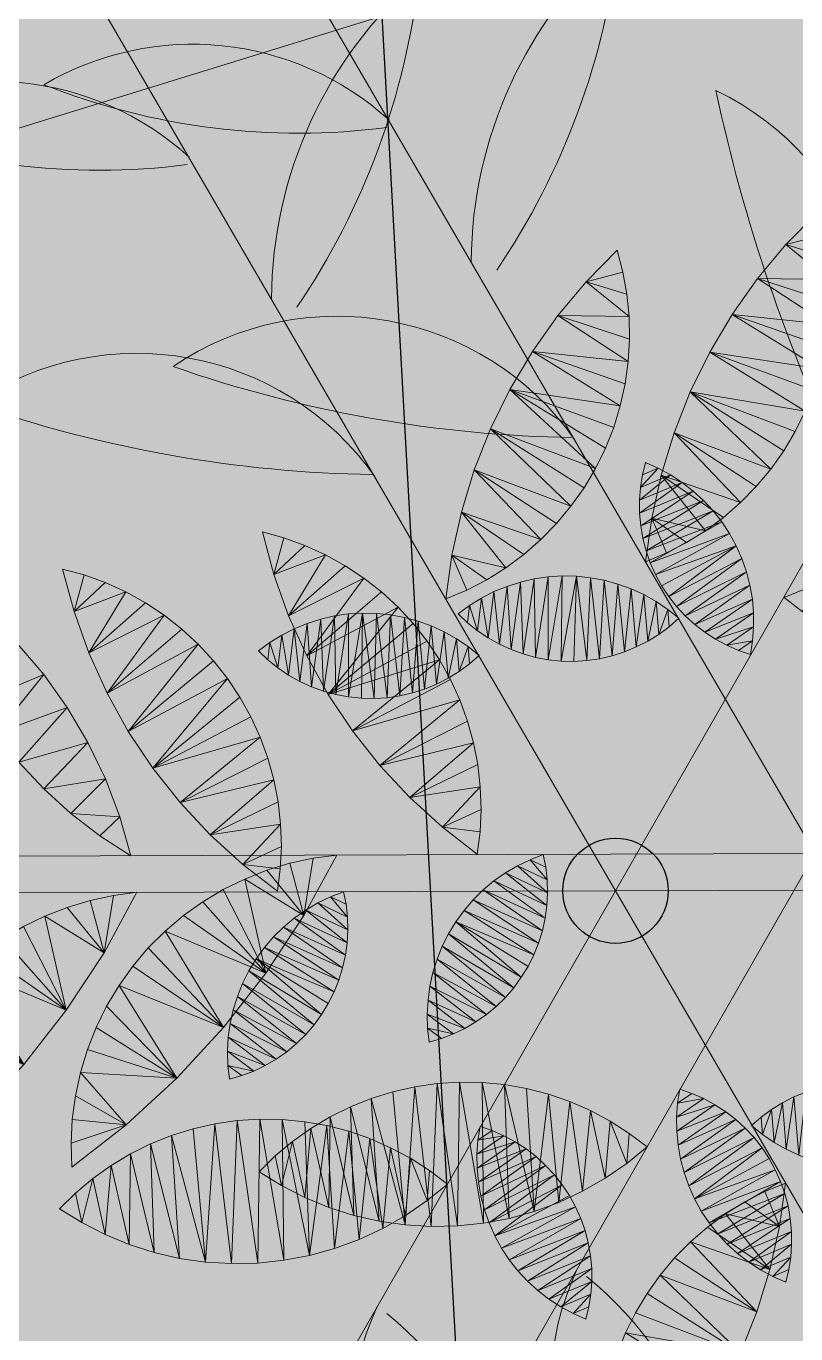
# Model space of a CAD drawing. Header units: metres. Extents: x -2858 to 512, y -1995 to 1252.
# Drawn here: x -901.427 to -900.696, y -866.137 to -864.895 of the extents above; entities that cross this region are included whole.
import ezdxf
from ezdxf.lldxf.tags import DXFTag

# ---------------------------------------------------------------- set-up
doc = ezdxf.new("R2010")
doc.units = ezdxf.units.M
doc.header["$PDMODE"] = 33
doc.header["$PDSIZE"] = 0.1
doc.layers.add('20-REV-HCH-BB0.10', color=144, linetype='Continuous', lineweight=30)
for name, color, linetype in [('Calque commun', 7, 'Continuous'), ('Calque14', 7, 'Continuous'), ('Calque19', 7, 'Continuous')]:
    doc.layers.add(name, color=color, linetype=linetype)
tags = doc.linetypes.add('HIDDENX2', pattern=[0.75, 0.5, -0.25]).pattern_tags.tags
tags[6:7] = [DXFTag(74, 4), DXFTag(75, 0), DXFTag(340, '0'), DXFTag(46, 1.0), DXFTag(50, 0.0), DXFTag(44, 0.0), DXFTag(45, 0.0)]
tags[4:5] = [DXFTag(74, 4), DXFTag(75, 0), DXFTag(340, '0'), DXFTag(46, 1.0), DXFTag(50, 0.0), DXFTag(44, 0.0), DXFTag(45, 0.0)]

# ---------------------------------------------------------------- blocks, each defined once
blk = doc.blocks.new('hatch2')
at = {"layer": 'Calque commun', "color": 6, "linetype": 'Continuous', "lineweight": 9}
mesh = blk.add_polyface(dxfattribs=at)
corners = [(-25.9653, -31.5507), (-32.5653, -31.5507), (-32.5653, -29.7153), (-25.9653, -28.4153), (-39.1748, -29.7153), (-32.5653, -22.3507), (-39.1748, -20.5153), (-25.9653, -22.3507), (-19.3559, -28.4153), (-25.9653, -19.2153), (-19.3559, -19.2153), (-32.5653, -20.5153)]
mesh.append_faces([[corners[k] for k in face] for face in [(0, 2, 3), (6, 5, 4), (8, 7, 10)]], dxfattribs={"vtx0": -1, "vtx1": -1, "color": 6})
mesh.append_faces([[corners[k] for k in face] for face in [(3, 2, 5)]], dxfattribs={"vtx0": -1, "vtx1": -1, "vtx2": -1, "color": 6})
mesh.append_faces([[corners[k] for k in face] for face in [(3, 5, 7)]], dxfattribs={"vtx0": -1, "vtx2": -1, "color": 6})
mesh.append_faces([[corners[k] for k in face] for face in [(11, 5, 6)]], dxfattribs={"vtx1": -1, "color": 6})
mesh.append_faces([[corners[k] for k in face] for face in [(2, 4, 5), (8, 3, 7)]], dxfattribs={"vtx1": -1, "vtx2": -1, "color": 6})
mesh.append_faces([[corners[k] for k in face] for face in [(0, 1, 2), (7, 9, 10)]], dxfattribs={"vtx2": -1, "color": 6})
blk = doc.blocks.new('toitvilla13-21')
at = {"layer": 'Calque commun', "color": 0, "linetype": 'ByBlock', "lineweight": -2}
blk.add_blockref('hatch2', (0, 0), dxfattribs=at)
at = {"layer": 'Calque commun', "color": 9, "linetype": 'HIDDENX2', "lineweight": 18}
mesh = blk.add_polyface(dxfattribs=at)
corners = [(-32.3559, -29.7153), (-25.7653, -31.5507), (-25.7653, -28.4153), (-38.7653, -29.7153), (-33.1353, -29.7153), (-32.1558, -22.3507), (-38.7653, -20.5153), (-19.3653, -28.4153), (-25.9653, -22.3507), (-24.6321, -28.4153), (-19.3559, -19.2153), (-25.9653, -19.2153), (-32.3559, -31.5507), (-32.1558, -20.5153)]
mesh.append_faces([[corners[k] for k in face] for face in [(7, 8, 9), (0, 5, 4)]], dxfattribs={"vtx0": -1, "vtx1": -1, "color": 9})
mesh.append_faces([[corners[k] for k in face] for face in [(0, 2, 5)]], dxfattribs={"vtx0": -1, "vtx1": -1, "vtx2": -1, "color": 9})
mesh.append_faces([[corners[k] for k in face] for face in [(0, 1, 2), (2, 8, 5)]], dxfattribs={"vtx0": -1, "vtx2": -1, "color": 9})
mesh.append_faces([[corners[k] for k in face] for face in [(3, 4, 5), (6, 3, 5), (2, 9, 8), (7, 10, 8)]], dxfattribs={"vtx1": -1, "vtx2": -1, "color": 9})
mesh.append_faces([[corners[k] for k in face] for face in [(10, 11, 8), (0, 12, 1), (5, 13, 6)]], dxfattribs={"vtx2": -1, "color": 9})
at = {"layer": 'Calque commun', "color": 9, "linetype": 'Continuous', "lineweight": 9}
mesh = blk.add_polyface(dxfattribs=at)
corners = [(-32.1558, -22.3507), (-32.1653, -22.4507), (-25.9653, -22.3507), (-25.9653, -19.2153), (-19.356, -19.3153), (-38.7653, -29.6153), (-32.3559, -29.6153), (-32.1559, -20.6153), (-25.7653, -28.3153), (-25.7653, -31.4506), (-32.3559, -31.4506), (-38.7653, -20.6153), (-19.3653, -28.3153)]
mesh.append_faces([[corners[k] for k in face] for face in [(9, 6, 10)]], dxfattribs={"vtx0": -1, "color": 9})
mesh.append_faces([[corners[k] for k in face] for face in [(0, 1, 2), (5, 1, 11)]], dxfattribs={"vtx0": -1, "vtx1": -1, "color": 9})
mesh.append_faces([[corners[k] for k in face] for face in [(1, 8, 2), (1, 6, 8)]], dxfattribs={"vtx0": -1, "vtx1": -1, "vtx2": -1, "color": 9})
mesh.append_faces([[corners[k] for k in face] for face in [(2, 8, 12), (2, 12, 4)]], dxfattribs={"vtx0": -1, "vtx2": -1, "color": 9})
mesh.append_faces([[corners[k] for k in face] for face in [(3, 2, 4)]], dxfattribs={"vtx1": -1, "color": 9})
mesh.append_faces([[corners[k] for k in face] for face in [(5, 6, 1), (9, 8, 6)]], dxfattribs={"vtx1": -1, "vtx2": -1, "color": 9})
mesh.append_faces([[corners[k] for k in face] for face in [(0, 7, 1), (1, 7, 11)]], dxfattribs={"vtx2": -1, "color": 9})
blk = doc.blocks.new('SPE33')
at = {"layer": 'Calque19', "color": 34, "linetype": 'Continuous', "lineweight": 9}
for p, q in [((0.9716, 0.2069), (0, 0)), ((-0.3064, -0.9445), (0, 0)), ((0, 0), (0.6647, -0.7376))]:
    blk.add_line(p, q, dxfattribs=at)
at = {"layer": 'Calque19', "color": 102, "linetype": 'Continuous', "lineweight": 9, "flags": 128}
for points in [[(0.4452, 0.0949), (0.4452, 0.0949, 0.408313), (0.63, 0.4354), (0.63, 0.4354, 0.288177), (0.4441, 0.1061)], [(-0.1406, -0.4326), (-0.1406, -0.4326, 0.408772), (0.0621, -0.763), (0.0621, -0.763, 0.080638), (-0.1411, -0.4349)], [(-0.2111, -0.595), (-0.2111, -0.595, 0.121484), (-0.5225, -0.7182), (-0.5225, -0.7182, 0.215083), (-0.2011, -0.6185)], [(-0.2492, -0.7664), (-0.2492, -0.7664, 0.327928), (-0.0555, -1.0329), (-0.0555, -1.0329, 0.12655), (-0.2425, -0.763)]]:
    blk.add_lwpolyline(points, format="xyb", dxfattribs=at)
at = {"layer": 'Calque19', "color": 102, "linetype": 'Continuous', "lineweight": 9}
mesh = blk.add_polyface(dxfattribs=at)
corners = [(0.3088, 0.1093), (0.2386, 0.1245), (0.3014, 0.0982), (0.249, 0.172), (0.2449, 0.1605), (0.3207, 0.1332), (0.2397, 0.1367), (0.2384, 0.1123), (0.2932, 0.0877), (0.332, 0.1851), (0.2665, 0.204), (0.3308, 0.1718), (0.3312, 0.2117), (0.2914, 0.2307), (0.2824, 0.2225), (0.2393, 0.1002), (0.3112, 0.2448), (0.301, 0.2382), (0.3261, 0.2379), (0.2412, 0.0881), (0.244, 0.0763), (0.2743, 0.0689), (0.2841, 0.0779), (0.2598, 0.1938), (0.3152, 0.121), (0.2418, 0.1487), (0.2478, 0.0647), (0.2637, 0.0607), (0.3285, 0.1587), (0.3322, 0.1984), (0.2741, 0.2135), (0.3292, 0.2249), (0.3251, 0.1458), (0.2539, 0.1831), (0.322, 0.2506), (0.2525, 0.0535)]
mesh.append_faces([[corners[k] for k in face] for face in [(0, 1, 2), (9, 10, 11), (19, 22, 15), (23, 11, 10), (26, 27, 20), (31, 13, 12), (3, 32, 33), (30, 29, 14)]], dxfattribs={"vtx0": -1, "vtx1": -1, "color": 102})
mesh.append_faces([[corners[k] for k in face] for face in [(0, 6, 1), (7, 8, 2), (12, 13, 14), (24, 25, 6), (19, 21, 22), (20, 27, 21), (23, 28, 11), (9, 30, 10), (3, 5, 32), (31, 17, 13), (33, 32, 28), (26, 35, 27)]], dxfattribs={"vtx0": -1, "vtx2": -1, "color": 102})
mesh.append_faces([[corners[k] for k in face] for face in [(3, 4, 5), (7, 15, 8), (1, 7, 2), (16, 17, 18), (19, 20, 21), (24, 5, 25), (9, 29, 30), (0, 24, 6), (29, 12, 14), (23, 33, 28), (22, 8, 15), (31, 18, 17), (4, 25, 5)]], dxfattribs={"vtx1": -1, "vtx2": -1, "color": 102})
mesh.append_faces([[corners[k] for k in face] for face in [(18, 34, 16)]], dxfattribs={"vtx2": -1, "color": 102})
mesh = blk.add_polyface(dxfattribs=at)
corners = [(0.4092, 0.0395), (0.3392, -0.0364), (0.4311, 0.0279), (0.3141, 0.0669), (0.3158, 0.0456), (0.3387, 0.063), (0.3863, 0.0493), (0.3628, 0.0571), (0.3243, 0.0037), (0.452, 0.0145), (0.3603, -0.0736), (0.373, -0.0908), (0.5225, -0.0549), (0.4187, -0.1357), (0.4361, -0.1481), (0.3141, 0.0669), (0.3309, -0.0167), (0.5139, -0.1828), (0.5585, -0.1199), (0.4935, -0.1765), (0.4717, -0.0006), (0.4023, -0.1219), (0.5071, -0.0354), (0.4901, -0.0173), (0.349, -0.0554), (0.556, -0.1905), (0.5773, -0.1918), (0.573, -0.1674), (0.5348, -0.1875), (0.5667, -0.1433), (0.5483, -0.0973), (0.4736, -0.1685), (0.3192, 0.0245), (0.387, -0.107), (0.4545, -0.1591), (0.5363, -0.0755)]
mesh.append_faces([[corners[k] for k in face] for face in [(0, 1, 2), (17, 18, 19), (9, 11, 20), (6, 16, 0), (10, 2, 24), (30, 19, 18), (8, 7, 32), (21, 23, 33), (33, 20, 11), (12, 34, 35)]], dxfattribs={"vtx0": -1, "vtx1": -1, "color": 102})
mesh.append_faces([[corners[k] for k in face] for face in [(9, 10, 11), (12, 13, 14), (0, 16, 1), (21, 22, 23), (28, 27, 29), (30, 31, 19), (33, 23, 20), (12, 14, 34), (17, 29, 18), (6, 8, 16)]], dxfattribs={"vtx0": -1, "vtx2": -1, "color": 102})
mesh.append_faces([[corners[k] for k in face] for face in [(3, 4, 5), (6, 7, 8), (12, 22, 13), (28, 25, 27), (17, 28, 29), (7, 5, 32), (21, 13, 22), (4, 32, 5), (30, 35, 31), (1, 24, 2), (34, 31, 35), (9, 2, 10)]], dxfattribs={"vtx1": -1, "vtx2": -1, "color": 102})
mesh.append_faces([[corners[k] for k in face] for face in [(5, 15, 3), (25, 26, 27)]], dxfattribs={"vtx2": -1, "color": 102})
mesh = blk.add_polyface(dxfattribs=at)
corners = [(0.2858, -0.1283), (0.2737, -0.1296), (0.2889, -0.2087), (0.2274, -0.1442), (0.236, -0.2119), (0.2493, -0.2127), (0.3691, -0.1636), (0.378, -0.1537), (0.3676, -0.1473), (0.2385, -0.1391), (0.2626, -0.2124), (0.2499, -0.135), (0.3264, -0.1951), (0.3221, -0.1306), (0.3101, -0.1289), (0.1849, -0.1979), (0.1885, -0.173), (0.1803, -0.1821), (0.3456, -0.1371), (0.334, -0.1334), (0.349, -0.1811), (0.3568, -0.1417), (0.2758, -0.2111), (0.2228, -0.21), (0.2168, -0.1502), (0.2068, -0.157), (0.2099, -0.207), (0.2979, -0.1281), (0.3143, -0.2006), (0.1972, -0.2029), (0.3018, -0.2052), (0.1973, -0.1646), (0.338, -0.1886), (0.2617, -0.1318), (0.3594, -0.1728), (0.173, -0.1918)]
mesh.append_faces([[corners[k] for k in face] for face in [(9, 10, 11), (21, 6, 8), (27, 28, 14), (12, 14, 28), (29, 16, 15), (20, 19, 32), (33, 22, 1), (13, 32, 19), (22, 11, 10), (3, 5, 9)]], dxfattribs={"vtx0": -1, "vtx1": -1, "color": 102})
mesh.append_faces([[corners[k] for k in face] for face in [(3, 4, 5), (12, 13, 14), (15, 16, 17), (23, 24, 25), (0, 2, 30), (29, 31, 16), (26, 25, 31), (18, 20, 34), (27, 30, 28), (21, 34, 6)]], dxfattribs={"vtx0": -1, "vtx2": -1, "color": 102})
mesh.append_faces([[corners[k] for k in face] for face in [(0, 1, 2), (18, 19, 20), (22, 2, 1), (26, 23, 25), (3, 24, 4), (21, 18, 34), (33, 11, 22), (29, 26, 31), (27, 0, 30), (35, 15, 17), (12, 32, 13), (5, 10, 9), (23, 4, 24)]], dxfattribs={"vtx1": -1, "vtx2": -1, "color": 102})
mesh.append_faces([[corners[k] for k in face] for face in [(6, 7, 8)]], dxfattribs={"vtx2": -1, "color": 102})
mesh = blk.add_polyface(dxfattribs=at)
corners = [(-0.0657, -0.3105), (-0.0597, -0.3225), (-0.0113, -0.269), (-0.0013, -0.2761), (-0.0528, -0.3339), (0.0483, -0.3444), (0.0437, -0.3331), (-0.0055, -0.3806), (0.0562, -0.3802), (0.0434, -0.4019), (0.0569, -0.3924), (0.0546, -0.3681), (0.0306, -0.3981), (-0.0747, -0.2853), (-0.0707, -0.2981), (-0.0329, -0.2575), (0.0061, -0.3874), (-0.0362, -0.3549), (0.0247, -0.3018), (-0.0449, -0.3447), (0.0519, -0.3561), (0.0181, -0.3933), (-0.0164, -0.3729), (-0.068, -0.2471), (-0.0801, -0.2456), (-0.0794, -0.2589), (0.0319, -0.3117), (0.0081, -0.2839), (-0.0443, -0.253), (-0.0776, -0.2722), (0.0383, -0.3221), (-0.0267, -0.3643), (-0.0218, -0.2628), (0.0565, -0.4046), (0.0168, -0.2925), (0.0565, -0.4046), (-0.056, -0.2496), (-0.0801, -0.2456)]
mesh.append_faces([[corners[k] for k in face] for face in [(25, 24, 37)]], dxfattribs={"vtx0": -1, "color": 102})
mesh.append_faces([[corners[k] for k in face] for face in [(8, 9, 10), (11, 12, 8), (17, 18, 19), (5, 16, 20), (21, 20, 16), (3, 4, 27), (13, 28, 29), (33, 10, 9), (30, 22, 6), (23, 25, 36), (36, 29, 28), (34, 19, 18)]], dxfattribs={"vtx0": -1, "vtx1": -1, "color": 102})
mesh.append_faces([[corners[k] for k in face] for face in [(3, 1, 4), (8, 12, 9), (5, 7, 16), (17, 26, 18), (30, 31, 22), (0, 2, 32), (11, 21, 12), (14, 32, 15), (13, 15, 28)]], dxfattribs={"vtx0": -1, "vtx2": -1, "color": 102})
mesh.append_faces([[corners[k] for k in face] for face in [(0, 1, 2), (5, 6, 7), (13, 14, 15), (11, 20, 21), (22, 7, 6), (23, 24, 25), (30, 26, 31), (34, 27, 19), (4, 19, 27), (14, 0, 32), (3, 2, 1), (25, 29, 36), (17, 31, 26)]], dxfattribs={"vtx1": -1, "vtx2": -1, "color": 102})
mesh.append_faces([[corners[k] for k in face] for face in [(33, 35, 10)]], dxfattribs={"vtx2": -1, "color": 102})
mesh = blk.add_polyface(dxfattribs=at)
corners = [(0.1804, -0.2644), (0.2175, -0.2805), (0.1969, -0.251), (0.2172, -0.3223), (0.1379, -0.312), (0.2134, -0.3639), (0.1164, -0.3488), (0.1264, -0.33), (0.091, -0.4939), (0.1822, -0.485), (0.0896, -0.4727), (0.0941, -0.515), (0.0988, -0.5358), (0.1653, -0.5233), (0.165, -0.2792), (0.0919, -0.4301), (0.0899, -0.4513), (0.1959, -0.4456), (0.2063, -0.4051), (0.1079, -0.3683), (0.1009, -0.3885), (0.1131, -0.5759), (0.1226, -0.595), (0.1454, -0.56), (0.2145, -0.2389), (0.1508, -0.2951), (0.0956, -0.4091), (0.1052, -0.5562)]
mesh.append_faces([[corners[k] for k in face] for face in [(2, 1, 24)]], dxfattribs={"vtx0": -1, "color": 102})
mesh.append_faces([[corners[k] for k in face] for face in [(0, 1, 2), (3, 4, 5), (6, 5, 7), (8, 9, 10), (15, 17, 26), (13, 12, 23), (7, 5, 4), (11, 13, 8), (18, 20, 17), (26, 17, 20), (27, 23, 12)]], dxfattribs={"vtx0": -1, "vtx1": -1, "color": 102})
mesh.append_faces([[corners[k] for k in face] for face in [(18, 19, 20), (9, 16, 10), (3, 14, 25), (8, 13, 9), (3, 25, 4), (6, 18, 5)]], dxfattribs={"vtx0": -1, "vtx2": -1, "color": 102})
mesh.append_faces([[corners[k] for k in face] for face in [(11, 12, 13), (0, 14, 1), (15, 16, 17), (21, 22, 23), (3, 1, 14), (6, 19, 18), (9, 17, 16), (27, 21, 23)]], dxfattribs={"vtx1": -1, "vtx2": -1, "color": 102})
mesh = blk.add_polyface(dxfattribs=at)
corners = [(-0.159, -0.2822), (-0.1339, -0.3283), (-0.1385, -0.2882), (-0.1703, -0.3489), (-0.1799, -0.2779), (-0.2011, -0.2753), (-0.2476, -0.381), (-0.2861, -0.2816), (-0.3067, -0.2874), (-0.4542, -0.4046), (-0.4124, -0.4065), (-0.4424, -0.3867), (-0.2083, -0.3665), (-0.2439, -0.2751), (-0.2225, -0.2743), (-0.4293, -0.3699), (-0.4149, -0.3541), (-0.1185, -0.2958), (-0.3825, -0.3262), (-0.3289, -0.4003), (-0.3648, -0.3143), (-0.2879, -0.3923), (-0.3267, -0.2948), (-0.3462, -0.3038), (-0.3705, -0.4051), (-0.0991, -0.3049), (-0.2651, -0.2775), (-0.3993, -0.3395)]
mesh.append_faces([[corners[k] for k in face] for face in [(17, 1, 25)]], dxfattribs={"vtx0": -1, "color": 102})
mesh.append_faces([[corners[k] for k in face] for face in [(0, 1, 2), (15, 10, 16), (18, 19, 20), (11, 10, 15), (3, 5, 12), (6, 8, 21), (21, 23, 19), (24, 16, 10)]], dxfattribs={"vtx0": -1, "vtx1": -1, "color": 102})
mesh.append_faces([[corners[k] for k in face] for face in [(3, 4, 5), (6, 7, 8), (21, 8, 22), (21, 22, 23), (18, 24, 19), (6, 26, 7), (24, 27, 16), (3, 0, 4), (19, 23, 20), (6, 13, 26)]], dxfattribs={"vtx0": -1, "vtx2": -1, "color": 102})
mesh.append_faces([[corners[k] for k in face] for face in [(9, 10, 11), (6, 12, 13), (5, 14, 12), (17, 2, 1), (3, 1, 0), (18, 27, 24), (14, 13, 12)]], dxfattribs={"vtx1": -1, "vtx2": -1, "color": 102})
mesh = blk.add_polyface(dxfattribs=at)
corners = [(0.64, -0.3701), (0.6283, -0.3158), (0.6203, -0.3813), (0.3679, -0.3226), (0.3591, -0.3775), (0.3794, -0.3876), (0.5632, -0.3095), (0.5785, -0.3987), (0.5998, -0.3908), (0.6763, -0.343), (0.6927, -0.3273), (0.4978, -0.3085), (0.5344, -0.409), (0.4326, -0.3129), (0.4666, -0.4108), (0.5567, -0.4048), (0.4004, -0.3961), (0.422, -0.4028), (0.3214, -0.3523), (0.3397, -0.3657), (0.6587, -0.3573), (0.4892, -0.4121), (0.5119, -0.4115), (0.3042, -0.3376), (0.4441, -0.4077)]
mesh.append_faces([[corners[k] for k in face] for face in [(0, 1, 2), (13, 14, 11), (21, 11, 14), (22, 11, 21), (6, 2, 1)]], dxfattribs={"vtx0": -1, "vtx1": -1, "color": 102})
mesh.append_faces([[corners[k] for k in face] for face in [(3, 4, 5), (6, 7, 8), (6, 12, 15), (13, 16, 17), (13, 5, 16), (3, 18, 19), (1, 20, 9), (13, 17, 24), (3, 19, 4), (6, 15, 7), (13, 24, 14), (6, 8, 2)]], dxfattribs={"vtx0": -1, "vtx2": -1, "color": 102})
mesh.append_faces([[corners[k] for k in face] for face in [(9, 10, 1), (6, 11, 12), (22, 12, 11), (3, 23, 18), (13, 3, 5), (0, 20, 1)]], dxfattribs={"vtx1": -1, "vtx2": -1, "color": 102})
mesh = blk.add_polyface(dxfattribs=at)
corners = [(0.4244, -0.6892), (0.4335, -0.6556), (0.3621, -0.6593), (0.3705, -0.6218), (0.4396, -0.6214), (0.3821, -0.5851), (0.4145, -0.5155), (0.4432, -0.552), (0.4406, -0.5173), (0.4429, -0.5868), (0.3968, -0.5496), (0.3565, -0.7741), (0.398, -0.7534), (0.355, -0.7357), (0.4351, -0.483), (0.3612, -0.8123), (0.3808, -0.7836), (0.4126, -0.7218), (0.3569, -0.6973), (0.3612, -0.8123)]
mesh.append_faces([[corners[k] for k in face] for face in [(3, 4, 5), (5, 9, 10), (11, 12, 13), (7, 10, 9), (13, 17, 18), (0, 18, 17)]], dxfattribs={"vtx0": -1, "vtx1": -1, "color": 102})
mesh.append_faces([[corners[k] for k in face] for face in [(6, 7, 8), (6, 8, 14), (13, 12, 17), (0, 2, 18), (11, 16, 12), (5, 4, 9), (3, 1, 4)]], dxfattribs={"vtx0": -1, "vtx2": -1, "color": 102})
mesh.append_faces([[corners[k] for k in face] for face in [(0, 1, 2), (3, 2, 1), (15, 16, 11), (6, 10, 7)]], dxfattribs={"vtx1": -1, "vtx2": -1, "color": 102})
mesh.append_faces([[corners[k] for k in face] for face in [(11, 19, 15)]], dxfattribs={"vtx2": -1, "color": 102})
blk = doc.blocks.new('geometrebondepartleger')
at = {"layer": 'Calque19', "color": 0, "linetype": 'ByBlock', "lineweight": -2}
blk.add_blockref('SPE33', (108.1419, 117.4364, 79), dxfattribs=at)
blk = doc.blocks.new('DimLine14801')
at = {"layer": 'Calque commun', "color": 1, "linetype": 'Continuous', "lineweight": 9}
blk.add_line((36.2506, 106.0816), (40.5388, 103.5059), dxfattribs=at)
blk = doc.blocks.new('PointTopo_SPE4')
at = {"layer": 'Calque commun', "color": 0, "linetype": 'ByBlock', "lineweight": -2}
blk.add_point((0, 0), dxfattribs=at)
blk = doc.blocks.new('_20')
at = {"layer": 'Calque19', "color": 82, "linetype": 'Continuous', "lineweight": 9}
for p, q in [((0, 0, 79), (0.3064, 0.9445, 79)), ((-0.6647, 0.7378, 79), (0, 0, 79)), ((0.9716, 0.2069, 79), (0, 0, 79)), ((0, 0, 79), (-0.9711, -0.2069, 79)), ((-0.3064, -0.9445, 79), (0, 0, 79)), ((0, 0, 79), (0.6647, -0.7376, 79))]:
    blk.add_line(p, q, dxfattribs=at)
at = {"layer": 'Calque19', "color": 82, "linetype": 'Continuous', "lineweight": 9, "flags": 128}
for points in [[(0.4452, 0.0949), (0.4452, 0.0949, 0.408313), (0.63, 0.4354), (0.63, 0.4354, 0.288177), (0.4441, 0.1061)], [(-0.4452, -0.0944), (-0.4452, -0.0944, 0.407196), (-0.63, -0.436), (-0.63, -0.436, 0.059849), (-0.4441, -0.1056)], [(-0.1406, -0.4326), (-0.1406, -0.4326, 0.408772), (0.0621, -0.763), (0.0621, -0.763, 0.080638), (-0.1411, -0.435)], [(-0.2111, -0.595), (-0.2111, -0.595, 0.121484), (-0.5225, -0.7182), (-0.5225, -0.7182, 0.215083), (-0.2011, -0.6185)], [(-0.2492, -0.7664), (-0.2492, -0.7664, 0.327928), (-0.0555, -1.0329), (-0.0555, -1.0329, 0.12655), (-0.2425, -0.763)]]:
    blk.add_lwpolyline(points, format="xyb", dxfattribs=at)
at = {"layer": 'Calque14', "color": 82, "linetype": 'ByBlock', "lineweight": -2}
blk.add_blockref('PointTopo_SPE4', (0, 0, 205.6897), dxfattribs=at)
at = {"layer": 'Calque19', "color": 82, "linetype": 'Continuous', "lineweight": 9}
mesh = blk.add_polyface(dxfattribs=at)
corners = [(0.056, 0.249, 79), (0.068, 0.2465, 79), (0.0794, 0.2583, 79), (0.0171, 0.3722, 79), (-0.0377, 0.3217, 79), (0.0273, 0.3636, 79), (0.0063, 0.3799, 79), (-0.0052, 0.3867, 79), (-0.0476, 0.3439, 79), (-0.0555, 0.404, 79), (-0.0555, 0.404, 79), (-0.0424, 0.4013, 79), (0.022, 0.2622, 79), (0.0329, 0.2569, 79), (0.071, 0.2974, 79), (-0.0296, 0.3974, 79), (-0.0553, 0.3796, 79), (-0.0078, 0.2834, 79), (0.0532, 0.3332, 79), (0.0454, 0.344, 79), (0.066, 0.3098, 79), (0.0601, 0.3217, 79), (0.0115, 0.2685, 79), (-0.0512, 0.3556, 79), (-0.0243, 0.3013, 79), (0.0368, 0.3541, 79), (-0.0164, 0.292, 79), (0.0748, 0.2846, 79), (0.0443, 0.2525, 79), (-0.0315, 0.3112, 79), (-0.0559, 0.3918, 79), (0.0015, 0.2755, 79), (0.0777, 0.2716, 79), (-0.0432, 0.3326, 79), (-0.0172, 0.3926, 79), (-0.0537, 0.3675, 79), (0.0801, 0.245, 79), (0.0801, 0.245, 79)]
mesh.append_faces([[corners[k] for k in face] for face in [(3, 4, 5), (27, 28, 32), (23, 34, 35), (31, 18, 17), (24, 25, 29), (12, 20, 22), (26, 19, 24), (30, 11, 10), (32, 0, 2), (15, 35, 34)]], dxfattribs={"vtx0": -1, "vtx1": -1, "color": 82})
mesh.append_faces([[corners[k] for k in face] for face in [(17, 18, 19), (24, 19, 25), (12, 14, 20), (27, 13, 28), (6, 8, 33), (23, 7, 34), (15, 16, 35), (5, 4, 29), (3, 33, 4), (31, 21, 18)]], dxfattribs={"vtx0": -1, "vtx2": -1, "color": 82})
mesh.append_faces([[corners[k] for k in face] for face in [(9, 10, 11)]], dxfattribs={"vtx1": -1, "color": 82})
mesh.append_faces([[corners[k] for k in face] for face in [(0, 1, 2), (6, 7, 8), (12, 13, 14), (15, 11, 16), (20, 21, 22), (23, 8, 7), (26, 17, 19), (25, 5, 29), (30, 16, 11), (31, 22, 21), (28, 0, 32), (3, 6, 33), (37, 2, 1), (27, 14, 13)]], dxfattribs={"vtx1": -1, "vtx2": -1, "color": 82})
mesh.append_faces([[corners[k] for k in face] for face in [(1, 36, 37)]], dxfattribs={"vtx2": -1, "color": 82})
mesh = blk.add_polyface(dxfattribs=at)
corners = [(0.2649, 0.2775, 79), (0.2859, 0.2815, 79), (0.2476, 0.3812, 79), (0.3646, 0.3139, 79), (0.329, 0.4003, 79), (0.3459, 0.3035, 79), (0.3991, 0.339, 79), (0.4148, 0.3536, 79), (0.3705, 0.4049, 79), (0.2009, 0.2754, 79), (0.2223, 0.2744, 79), (0.2083, 0.3668, 79), (0.2436, 0.2751, 79), (0.3824, 0.3258, 79), (0.1184, 0.2962, 79), (0.0991, 0.3055, 79), (0.0991, 0.3055, 79), (0.3064, 0.2872, 79), (0.3265, 0.2946, 79), (0.2879, 0.3924, 79), (0.4124, 0.4061, 79), (0.4292, 0.3693, 79), (0.4424, 0.3862, 79), (0.4541, 0.404, 79), (0.1588, 0.2825, 79), (0.1703, 0.3493, 79), (0.1338, 0.3288, 79), (0.1383, 0.2886, 79), (0.4541, 0.404, 79), (0.1797, 0.2781, 79)]
mesh.append_faces([[corners[k] for k in face] for face in [(14, 15, 16)]], dxfattribs={"vtx0": -1, "color": 82})
mesh.append_faces([[corners[k] for k in face] for face in [(3, 4, 5), (17, 2, 1), (20, 22, 23), (0, 2, 12), (6, 8, 13), (24, 26, 27), (8, 7, 20), (29, 25, 24)]], dxfattribs={"vtx0": -1, "vtx1": -1, "color": 82})
mesh.append_faces([[corners[k] for k in face] for face in [(11, 10, 12), (20, 21, 22), (24, 25, 26), (9, 11, 25), (17, 19, 2), (14, 26, 15), (20, 7, 21)]], dxfattribs={"vtx0": -1, "vtx2": -1, "color": 82})
mesh.append_faces([[corners[k] for k in face] for face in [(0, 1, 2), (6, 7, 8), (9, 10, 11), (2, 11, 12), (8, 4, 13), (3, 13, 4), (18, 5, 19), (17, 18, 19), (14, 27, 26), (29, 9, 25), (4, 19, 5)]], dxfattribs={"vtx1": -1, "vtx2": -1, "color": 82})
mesh.append_faces([[corners[k] for k in face] for face in [(22, 28, 23)]], dxfattribs={"vtx2": -1, "color": 82})
mesh = blk.add_polyface(dxfattribs=at)
corners = [(0.2386, 0.1245, 79), (0.2384, 0.1123, 79), (0.3014, 0.0982, 79), (0.2478, 0.0647, 79), (0.2525, 0.0535, 79), (0.2525, 0.0535, 79), (0.2637, 0.0608, 79), (0.244, 0.0763, 79), (0.2539, 0.1831, 79), (0.3285, 0.1587, 79), (0.2598, 0.1938, 79), (0.3292, 0.2249, 79), (0.301, 0.2381, 79), (0.2914, 0.2307, 79), (0.249, 0.172, 79), (0.2449, 0.1605, 79), (0.3207, 0.1332, 79), (0.3308, 0.1718, 79), (0.3152, 0.121, 79), (0.2397, 0.1367, 79), (0.3088, 0.1093, 79), (0.2665, 0.2039, 79), (0.3251, 0.1458, 79), (0.332, 0.1851, 79), (0.3322, 0.1984, 79), (0.2741, 0.2135, 79), (0.2418, 0.1487, 79), (0.2412, 0.0881, 79), (0.2743, 0.0689, 79), (0.3112, 0.2448, 79), (0.322, 0.2506, 79), (0.322, 0.2506, 79), (0.2824, 0.2225, 79), (0.2841, 0.0779, 79), (0.2393, 0.1002, 79), (0.3313, 0.2117, 79), (0.3261, 0.2379, 79), (0.2932, 0.0877, 79)]
mesh.append_faces([[corners[k] for k in face] for face in [(29, 30, 31)]], dxfattribs={"vtx0": -1, "color": 82})
mesh.append_faces([[corners[k] for k in face] for face in [(8, 9, 10), (6, 3, 5), (17, 10, 9), (18, 19, 20), (14, 22, 8), (20, 0, 2), (11, 13, 35), (34, 37, 1), (32, 35, 13), (33, 27, 28)]], dxfattribs={"vtx0": -1, "vtx1": -1, "color": 82})
mesh.append_faces([[corners[k] for k in face] for face in [(6, 7, 3), (11, 12, 13), (17, 21, 10), (33, 34, 27), (8, 22, 9), (14, 16, 22), (32, 24, 35), (23, 25, 21), (1, 37, 2), (29, 36, 30), (18, 26, 19)]], dxfattribs={"vtx0": -1, "vtx2": -1, "color": 82})
mesh.append_faces([[corners[k] for k in face] for face in [(0, 1, 2), (14, 15, 16), (23, 24, 25), (17, 23, 21), (18, 16, 26), (27, 7, 28), (32, 25, 24), (15, 26, 16), (29, 12, 36), (33, 37, 34), (11, 36, 12), (19, 0, 20), (6, 28, 7)]], dxfattribs={"vtx1": -1, "vtx2": -1, "color": 82})
mesh.append_faces([[corners[k] for k in face] for face in [(3, 4, 5)]], dxfattribs={"vtx2": -1, "color": 82})
mesh = blk.add_polyface(dxfattribs=at)
corners = [(-0.3241, -0.0031, 79), (-0.3308, 0.0172, 79), (-0.3878, -0.0268, 79), (-0.514, 0.1827, 79), (-0.5583, 0.154, 79), (-0.5362, 0.1185, 79), (-0.3142, -0.0664, 79), (-0.3158, -0.045, 79), (-0.3518, -0.0481, 79), (-0.339, 0.0369, 79), (-0.3868, 0.1074, 79), (-0.4021, 0.1224, 79), (-0.4839, 0.0533, 79), (-0.4736, 0.1686, 79), (-0.5114, 0.0849, 79), (-0.4544, 0.1593, 79), (-0.556, 0.1901, 79), (-0.5774, 0.1912, 79), (-0.4541, 0.0241, 79), (-0.4219, -0.0027, 79), (-0.3601, 0.0741, 79), (-0.4935, 0.1765, 79), (-0.5348, 0.1872, 79), (-0.3142, -0.0664, 79), (-0.3488, 0.0559, 79), (-0.3191, -0.0239, 79), (-0.436, 0.1484, 79), (-0.4185, 0.136, 79), (-0.3728, 0.0913, 79), (-0.5774, 0.1912, 79)]
mesh.append_faces([[corners[k] for k in face] for face in [(13, 14, 15), (18, 10, 12), (22, 4, 3), (3, 5, 21), (26, 12, 27), (2, 9, 19), (25, 8, 7)]], dxfattribs={"vtx0": -1, "vtx1": -1, "color": 82})
mesh.append_faces([[corners[k] for k in face] for face in [(3, 4, 5), (2, 1, 9), (16, 17, 4), (19, 24, 20), (0, 2, 8), (18, 20, 28), (26, 14, 12), (19, 9, 24), (12, 11, 27), (18, 28, 10), (13, 5, 14)]], dxfattribs={"vtx0": -1, "vtx2": -1, "color": 82})
mesh.append_faces([[corners[k] for k in face] for face in [(0, 1, 2), (6, 7, 8), (10, 11, 12), (18, 19, 20), (13, 21, 5), (25, 0, 8), (26, 15, 14), (22, 16, 4)]], dxfattribs={"vtx1": -1, "vtx2": -1, "color": 82})
mesh.append_faces([[corners[k] for k in face] for face in [(8, 23, 6), (16, 29, 17)]], dxfattribs={"vtx2": -1, "color": 82})
mesh = blk.add_polyface(dxfattribs=at)
corners = [(0.573, -0.1674, 79), (0.5667, -0.1433, 79), (0.5348, -0.1875, 79), (0.4717, -0.0006, 79), (0.373, -0.0908, 79), (0.387, -0.107, 79), (0.3309, -0.0167, 79), (0.4092, 0.0395, 79), (0.3863, 0.0493, 79), (0.3603, -0.0736, 79), (0.452, 0.0145, 79), (0.349, -0.0554, 79), (0.4901, -0.0173, 79), (0.4023, -0.122, 79), (0.5071, -0.0354, 79), (0.5139, -0.1828, 79), (0.5585, -0.1199, 79), (0.4935, -0.1765, 79), (0.3141, 0.0669, 79), (0.3158, 0.0456, 79), (0.3387, 0.063, 79), (0.4311, 0.0279, 79), (0.3392, -0.0364, 79), (0.5483, -0.0973, 79), (0.3243, 0.0037, 79), (0.3628, 0.0571, 79), (0.4187, -0.1357, 79), (0.3192, 0.0245, 79), (0.4545, -0.1591, 79), (0.4736, -0.1685, 79), (0.5363, -0.0755, 79), (0.3141, 0.0669, 79), (0.5225, -0.0549, 79), (0.4361, -0.1481, 79), (0.5773, -0.1918, 79), (0.556, -0.1905, 79), (0.5773, -0.1918, 79)]
mesh.append_faces([[corners[k] for k in face] for face in [(18, 20, 31), (34, 35, 36)]], dxfattribs={"vtx0": -1, "color": 82})
mesh.append_faces([[corners[k] for k in face] for face in [(9, 10, 11), (12, 13, 14), (15, 16, 17), (23, 17, 16), (26, 14, 13), (28, 32, 33), (3, 5, 12), (21, 11, 10), (4, 10, 9), (24, 25, 27)]], dxfattribs={"vtx0": -1, "vtx1": -1, "color": 82})
mesh.append_faces([[corners[k] for k in face] for face in [(3, 4, 5), (6, 7, 8), (24, 8, 25), (15, 1, 16), (21, 22, 11), (27, 25, 20), (26, 32, 14), (23, 29, 17), (0, 2, 35), (28, 30, 32)]], dxfattribs={"vtx0": -1, "vtx2": -1, "color": 82})
mesh.append_faces([[corners[k] for k in face] for face in [(0, 1, 2), (18, 19, 20), (21, 7, 22), (19, 27, 20), (28, 29, 30), (6, 22, 7), (23, 30, 29), (24, 6, 8), (26, 33, 32), (3, 10, 4), (5, 13, 12), (34, 0, 35), (15, 2, 1)]], dxfattribs={"vtx1": -1, "vtx2": -1, "color": 82})
mesh = blk.add_polyface(dxfattribs=at)
corners = [(-0.2398, -0.1369, 79), (-0.3151, -0.1211, 79), (-0.242, -0.1488, 79), (-0.322, -0.2501, 79), (-0.322, -0.25, 79), (-0.3261, -0.2374, 79), (-0.3087, -0.1095, 79), (-0.2637, -0.0613, 79), (-0.2441, -0.0768, 79), (-0.2479, -0.0652, 79), (-0.2413, -0.0886, 79), (-0.2742, -0.0694, 79), (-0.2386, -0.1127, 79), (-0.3013, -0.0984, 79), (-0.2387, -0.1248, 79), (-0.3312, -0.2114, 79), (-0.2825, -0.2222, 79), (-0.3321, -0.1982, 79), (-0.332, -0.1849, 79), (-0.2667, -0.2038, 79), (-0.3307, -0.1717, 79), (-0.3011, -0.2378, 79), (-0.3292, -0.2245, 79), (-0.2915, -0.2304, 79), (-0.3113, -0.2443, 79), (-0.2841, -0.0783, 79), (-0.2541, -0.1831, 79), (-0.325, -0.1457, 79), (-0.3284, -0.1586, 79), (-0.2742, -0.2133, 79), (-0.3206, -0.1332, 79), (-0.2451, -0.1606, 79), (-0.2394, -0.1006, 79), (-0.2491, -0.172, 79), (-0.2526, -0.054, 79), (-0.2526, -0.0541, 79), (-0.2931, -0.088, 79), (-0.26, -0.1937, 79)]
mesh.append_faces([[corners[k] for k in face] for face in [(0, 1, 2), (12, 13, 14), (15, 16, 17), (18, 19, 20), (24, 5, 4), (25, 10, 11), (29, 17, 16), (2, 30, 31), (33, 27, 26), (26, 28, 37), (23, 22, 21), (7, 9, 35), (32, 36, 12)]], dxfattribs={"vtx0": -1, "vtx1": -1, "color": 82})
mesh.append_faces([[corners[k] for k in face] for face in [(0, 6, 1), (7, 8, 9), (21, 22, 5), (15, 23, 16), (26, 27, 28), (32, 25, 36), (12, 36, 13), (29, 18, 17), (33, 30, 27), (2, 1, 30)]], dxfattribs={"vtx0": -1, "vtx2": -1, "color": 82})
mesh.append_faces([[corners[k] for k in face] for face in [(3, 4, 5)]], dxfattribs={"vtx1": -1, "color": 82})
mesh.append_faces([[corners[k] for k in face] for face in [(10, 8, 11), (13, 6, 14), (24, 21, 5), (32, 10, 25), (15, 22, 23), (0, 14, 6), (28, 20, 37), (19, 37, 20), (7, 11, 8), (33, 31, 30), (29, 19, 18)]], dxfattribs={"vtx1": -1, "vtx2": -1, "color": 82})
mesh.append_faces([[corners[k] for k in face] for face in [(9, 34, 35)]], dxfattribs={"vtx2": -1, "color": 82})
mesh = blk.add_polyface(dxfattribs=at)
corners = [(0.2385, -0.1391, 79), (0.2274, -0.1442, 79), (0.2493, -0.2127, 79), (0.334, -0.1334, 79), (0.3221, -0.1306, 79), (0.338, -0.1886, 79), (0.3264, -0.1951, 79), (0.3456, -0.1371, 79), (0.349, -0.1811, 79), (0.3594, -0.1728, 79), (0.2758, -0.2111, 79), (0.2499, -0.135, 79), (0.2626, -0.2125, 79), (0.1885, -0.173, 79), (0.1803, -0.1821, 79), (0.1849, -0.1979, 79), (0.3691, -0.1636, 79), (0.378, -0.1537, 79), (0.3676, -0.1473, 79), (0.3568, -0.1417, 79), (0.2228, -0.21, 79), (0.236, -0.2119, 79), (0.2168, -0.1502, 79), (0.1972, -0.2029, 79), (0.3101, -0.1289, 79), (0.3143, -0.2006, 79), (0.2617, -0.1318, 79), (0.173, -0.1918, 79), (0.173, -0.1918, 79), (0.1973, -0.1646, 79), (0.2889, -0.2087, 79), (0.2858, -0.1283, 79), (0.2737, -0.1296, 79), (0.2068, -0.157, 79), (0.2099, -0.207, 79), (0.378, -0.1537, 79), (0.2979, -0.1281, 79), (0.3018, -0.2052, 79)]
mesh.append_faces([[corners[k] for k in face] for face in [(5, 4, 6), (10, 11, 12), (23, 13, 15), (0, 12, 11), (29, 34, 33), (30, 32, 10), (36, 25, 24), (20, 33, 34), (24, 6, 4), (26, 10, 32), (7, 9, 19)]], dxfattribs={"vtx0": -1, "vtx1": -1, "color": 82})
mesh.append_faces([[corners[k] for k in face] for face in [(7, 8, 9), (24, 25, 6), (21, 1, 22), (30, 31, 32), (20, 22, 33), (29, 23, 34), (0, 2, 12), (36, 37, 25), (3, 5, 8)]], dxfattribs={"vtx0": -1, "vtx2": -1, "color": 82})
mesh.append_faces([[corners[k] for k in face] for face in [(0, 1, 2), (3, 4, 5), (13, 14, 15), (16, 17, 18), (9, 16, 19), (20, 21, 22), (21, 2, 1), (26, 11, 10), (29, 13, 23), (18, 19, 16), (36, 31, 37), (30, 37, 31), (7, 3, 8), (28, 15, 14)]], dxfattribs={"vtx1": -1, "vtx2": -1, "color": 82})
mesh.append_faces([[corners[k] for k in face] for face in [(14, 27, 28), (17, 35, 18)]], dxfattribs={"vtx2": -1, "color": 82})
mesh = blk.add_polyface(dxfattribs=at)
corners = [(0.0565, -0.4046, 79), (0.0569, -0.3924, 79), (0.0434, -0.4019, 79), (-0.0794, -0.2589, 79), (-0.068, -0.2471, 79), (-0.0801, -0.2456, 79), (0.0061, -0.3874, 79), (0.0483, -0.3444, 79), (-0.0055, -0.3806, 79), (0.0081, -0.2839, 79), (-0.0449, -0.3447, 79), (0.0168, -0.2925, 79), (-0.056, -0.2496, 79), (-0.0707, -0.2981, 79), (-0.0657, -0.3105, 79), (-0.0218, -0.2628, 79), (0.0562, -0.3802, 79), (0.0306, -0.3981, 79), (-0.0443, -0.253, 79), (-0.0747, -0.2853, 79), (-0.0328, -0.2575, 79), (-0.0776, -0.2722, 79), (-0.0362, -0.3549, 79), (-0.0267, -0.3643, 79), (0.0319, -0.3117, 79), (-0.0013, -0.2761, 79), (-0.0528, -0.3339, 79), (-0.0164, -0.3729, 79), (0.0383, -0.3221, 79), (0.0437, -0.3331, 79), (0.0546, -0.3681, 79), (-0.0113, -0.269, 79), (-0.0597, -0.3225, 79), (0.0519, -0.3561, 79), (0.0247, -0.3018, 79), (0.0565, -0.4046, 79), (0.0181, -0.3933, 79), (-0.0801, -0.2456, 79)]
mesh.append_faces([[corners[k] for k in face] for face in [(3, 5, 37)]], dxfattribs={"vtx0": -1, "color": 82})
mesh.append_faces([[corners[k] for k in face] for face in [(0, 1, 2), (6, 7, 8), (9, 10, 11), (18, 19, 20), (27, 28, 23), (13, 20, 19), (32, 31, 14), (33, 36, 30), (16, 2, 1), (22, 11, 10)]], dxfattribs={"vtx0": -1, "vtx1": -1, "color": 82})
mesh.append_faces([[corners[k] for k in face] for face in [(3, 4, 5), (3, 12, 4), (16, 17, 2), (18, 21, 19), (27, 29, 28), (6, 33, 7), (9, 26, 10), (22, 24, 34), (22, 34, 11), (25, 32, 26), (13, 15, 20), (14, 31, 15), (23, 28, 24)]], dxfattribs={"vtx0": -1, "vtx2": -1, "color": 82})
mesh.append_faces([[corners[k] for k in face] for face in [(13, 14, 15), (22, 23, 24), (9, 25, 26), (16, 30, 17), (25, 31, 32), (18, 12, 21), (27, 8, 29), (3, 21, 12), (6, 36, 33), (7, 29, 8), (36, 17, 30)]], dxfattribs={"vtx1": -1, "vtx2": -1, "color": 82})
mesh.append_faces([[corners[k] for k in face] for face in [(0, 35, 1)]], dxfattribs={"vtx2": -1, "color": 82})
mesh = blk.add_polyface(dxfattribs=at)
corners = [(0.2175, -0.2805, 79), (0.2145, -0.2389, 79), (0.1969, -0.251, 79), (0.1959, -0.4456, 79), (0.2063, -0.4051, 79), (0.0956, -0.4091, 79), (0.1804, -0.2644, 79), (0.165, -0.2792, 79), (0.091, -0.4939, 79), (0.0941, -0.515, 79), (0.1653, -0.5233, 79), (0.2145, -0.2389, 79), (0.2172, -0.3223, 79), (0.1009, -0.3885, 79), (0.1454, -0.56, 79), (0.0988, -0.5358, 79), (0.0919, -0.4301, 79), (0.1131, -0.5759, 79), (0.1226, -0.595, 79), (0.1164, -0.3488, 79), (0.1079, -0.3683, 79), (0.1052, -0.5562, 79), (0.0899, -0.4514, 79), (0.1822, -0.485, 79), (0.0896, -0.4727, 79), (0.1226, -0.595, 79), (0.1508, -0.2951, 79), (0.1379, -0.312, 79), (0.1264, -0.33, 79), (0.2134, -0.3639, 79)]
mesh.append_faces([[corners[k] for k in face] for face in [(7, 0, 6), (14, 17, 18), (21, 14, 15), (8, 23, 24), (3, 22, 23), (28, 29, 27), (12, 27, 29)]], dxfattribs={"vtx0": -1, "vtx1": -1, "color": 82})
mesh.append_faces([[corners[k] for k in face] for face in [(7, 12, 0), (4, 13, 5), (3, 5, 16), (4, 19, 20), (4, 20, 13), (3, 16, 22), (12, 26, 27), (8, 10, 23)]], dxfattribs={"vtx0": -1, "vtx2": -1, "color": 82})
mesh.append_faces([[corners[k] for k in face] for face in [(0, 1, 2), (3, 4, 5), (2, 6, 0), (8, 9, 10), (14, 10, 15), (9, 15, 10), (7, 26, 12), (28, 19, 29), (4, 29, 19), (22, 24, 23), (21, 17, 14)]], dxfattribs={"vtx1": -1, "vtx2": -1, "color": 82})
mesh.append_faces([[corners[k] for k in face] for face in [(1, 11, 2), (17, 25, 18)]], dxfattribs={"vtx2": -1, "color": 82})
mesh = blk.add_polyface(dxfattribs=at)
corners = [(-0.1185, -0.2958, 79), (-0.1339, -0.3283, 79), (-0.0991, -0.3049, 79), (-0.1385, -0.2882, 79), (-0.2083, -0.3665, 79), (-0.1703, -0.3489, 79), (-0.2011, -0.2753, 79), (-0.3462, -0.3038, 79), (-0.2879, -0.3923, 79), (-0.3267, -0.2948, 79), (-0.3648, -0.3143, 79), (-0.3289, -0.4003, 79), (-0.1799, -0.2779, 79), (-0.2439, -0.2751, 79), (-0.2476, -0.381, 79), (-0.4149, -0.3541, 79), (-0.3705, -0.4051, 79), (-0.3993, -0.3395, 79), (-0.4424, -0.3867, 79), (-0.4542, -0.4046, 79), (-0.4542, -0.4046, 79), (-0.159, -0.2822, 79), (-0.4124, -0.4065, 79), (-0.0991, -0.3049, 79), (-0.2861, -0.2816, 79), (-0.3825, -0.3262, 79), (-0.4293, -0.3699, 79), (-0.3067, -0.2874, 79), (-0.2651, -0.2775, 79), (-0.2225, -0.2743, 79)]
mesh.append_faces([[corners[k] for k in face] for face in [(2, 1, 23)]], dxfattribs={"vtx0": -1, "color": 82})
mesh.append_faces([[corners[k] for k in face] for face in [(0, 1, 2), (7, 8, 9), (4, 13, 14), (15, 16, 17), (21, 1, 3), (22, 18, 20), (17, 16, 25), (28, 14, 13), (25, 11, 10), (26, 22, 15), (12, 5, 21)]], dxfattribs={"vtx0": -1, "vtx1": -1, "color": 82})
mesh.append_faces([[corners[k] for k in face] for face in [(7, 11, 8), (21, 5, 1), (24, 8, 14), (25, 16, 11), (8, 27, 9), (4, 6, 29), (4, 29, 13)]], dxfattribs={"vtx0": -1, "vtx2": -1, "color": 82})
mesh.append_faces([[corners[k] for k in face] for face in [(0, 3, 1), (4, 5, 6), (7, 10, 11), (12, 6, 5), (26, 18, 22), (24, 27, 8), (28, 24, 14), (22, 16, 15)]], dxfattribs={"vtx1": -1, "vtx2": -1, "color": 82})
mesh.append_faces([[corners[k] for k in face] for face in [(18, 19, 20)]], dxfattribs={"vtx2": -1, "color": 82})
mesh = blk.add_polyface(dxfattribs=at)
corners = [(0.5785, -0.3987, 79), (0.5632, -0.3095, 79), (0.5567, -0.4048, 79), (0.5344, -0.409, 79), (0.4978, -0.3085, 79), (0.5119, -0.4115, 79), (0.6927, -0.3273, 79), (0.6763, -0.343, 79), (0.6927, -0.3273, 79), (0.6203, -0.3813, 79), (0.5998, -0.3908, 79), (0.3679, -0.3226, 79), (0.3042, -0.3376, 79), (0.3042, -0.3376, 79), (0.6283, -0.3158, 79), (0.3794, -0.3876, 79), (0.4326, -0.3129, 79), (0.4892, -0.4121, 79), (0.4666, -0.4108, 79), (0.4004, -0.3961, 79), (0.6587, -0.3573, 79), (0.64, -0.37, 79), (0.3214, -0.3523, 79), (0.3397, -0.3657, 79), (0.4441, -0.4077, 79), (0.422, -0.4028, 79), (0.3591, -0.3774, 79)]
mesh.append_faces([[corners[k] for k in face] for face in [(6, 7, 8)]], dxfattribs={"vtx0": -1, "color": 82})
mesh.append_faces([[corners[k] for k in face] for face in [(0, 1, 2), (3, 4, 5), (9, 1, 10), (14, 7, 6), (17, 4, 18), (20, 14, 21), (21, 14, 9), (15, 11, 26), (25, 16, 19), (22, 11, 13)]], dxfattribs={"vtx0": -1, "vtx1": -1, "color": 82})
mesh.append_faces([[corners[k] for k in face] for face in [(15, 16, 11), (9, 14, 1), (3, 1, 4), (11, 23, 26)]], dxfattribs={"vtx0": -1, "vtx2": -1, "color": 82})
mesh.append_faces([[corners[k] for k in face] for face in [(0, 10, 1), (15, 19, 16), (22, 23, 11), (24, 18, 16), (25, 24, 16), (3, 2, 1), (17, 5, 4), (20, 7, 14), (4, 16, 18)]], dxfattribs={"vtx1": -1, "vtx2": -1, "color": 82})
mesh.append_faces([[corners[k] for k in face] for face in [(11, 12, 13)]], dxfattribs={"vtx2": -1, "color": 82})

msp = doc.modelspace()

# ---------------------------------------------------------------- hatches: boundary and pattern name
at = {"layer": '20-REV-HCH-BB0.10', "true_color": 0x9898cc}
h = msp.add_hatch(dxfattribs=at)
h.set_pattern_fill('ANSI31', color=253, scale=0.2)
h.set_pattern_definition([(273.16176, (0, 0), (0.6340334, 0.0350235), [])])
h.paths.add_polyline_path([(-877.8131, -802.8509), (-886.62, -804.848), (-891.5845, -806.1745), (-897.3835, -807.892), (-892.696, -828.3288), (-900.103, -830.7405), (-900.8916, -827.8143), (-907.4363, -829.8067), (-906.1341, -833.2469), (-906.4488, -833.2359), (-906.1443, -834.1043), (-913.1652, -836.266), (-912.7931, -837.8445), (-902.3538, -835.0069), (-902.908, -833.7526), (-892.1132, -830.0528), (-883.0311, -858.6565), (-889.4114, -860.932), (-889.9624, -859.2432), (-893.4643, -860.1834), (-893.8666, -859.1168), (-891.871, -858.4038), (-892.3919, -856.742), (-898.4877, -858.4571), (-897.8463, -860.2268), (-895.2285, -859.3646), (-895.0849, -860.4169), (-906.6746, -864.0621), (-905.5673, -869.2054), (-898.7846, -867.2123), (-899.5694, -864.0253), (-891.3868, -861.3666), (-890.7969, -862.951), (-881.3899, -859.7849), (-891.5647, -827.5636), (-895.7953, -808.4487), (-877.4529, -804.175)])
at = {"layer": 'Calque commun', "linetype": 'Continuous', "lineweight": 9}
msp.add_hatch(color=41, dxfattribs=at).paths.add_polyline_path([(-898.361, -858.6579), (-894.1345, -857.3259), (-894.0712, -857.62), (-893.1848, -857.3406), (-893.248, -857.0465), (-892.4394, -856.7916), (-891.8839, -858.6149), (-893.6979, -859.1837), (-893.4276, -860.0407), (-890.1176, -859.0374), (-889.5878, -860.7135), (-883.0803, -858.6484), (-892.197, -830.171), (-902.9641, -833.6257), (-902.5512, -834.9401), (-912.7227, -838.127), (-913.2603, -836.3944), (-906.1632, -834.2488), (-906.459, -833.3459), (-906.0144, -833.2145), (-907.0962, -829.7808), (-900.9488, -827.8617), (-900.0097, -830.8106), (-892.6344, -828.4218), (-897.1356, -808.9977), (-895.7305, -809.0827), (-891.203, -829.0121), (-881.3391, -859.8286), (-890.8109, -862.7157), (-891.2433, -861.2972), (-899.7446, -863.9323), (-898.8668, -867.1151), (-905.5725, -869.1941), (-906.3625, -865.9826), (-906.7402, -864.2145), (-894.8589, -860.4895), (-895.2408, -859.2785), (-897.8845, -860.17)])

# ---------------------------------------------------------------- block references
at = {"layer": 'Calque commun', "color": 0, "linetype": 'ByBlock', "lineweight": -2}
for name, p, rotation in [('geometrebondepartleger', (-916.0371, -706.7784), 228.1617603435354), ('toitvilla13-21', (-911.8209, -904.5965), 197.4933286152844), ('_20', (-900.8669, -865.7163), 228.1617603435354)]:
    msp.add_blockref(name, p, dxfattribs=dict(at, rotation=rotation))
at = {"layer": 'Calque commun', "color": 1, "linetype": 'Continuous', "lineweight": 9, "rotation": 228.1617603435354}
msp.add_blockref('DimLine14801', (-954.4467, -766.6559), dxfattribs=at)

doc.saveas('drawing.dxf')
